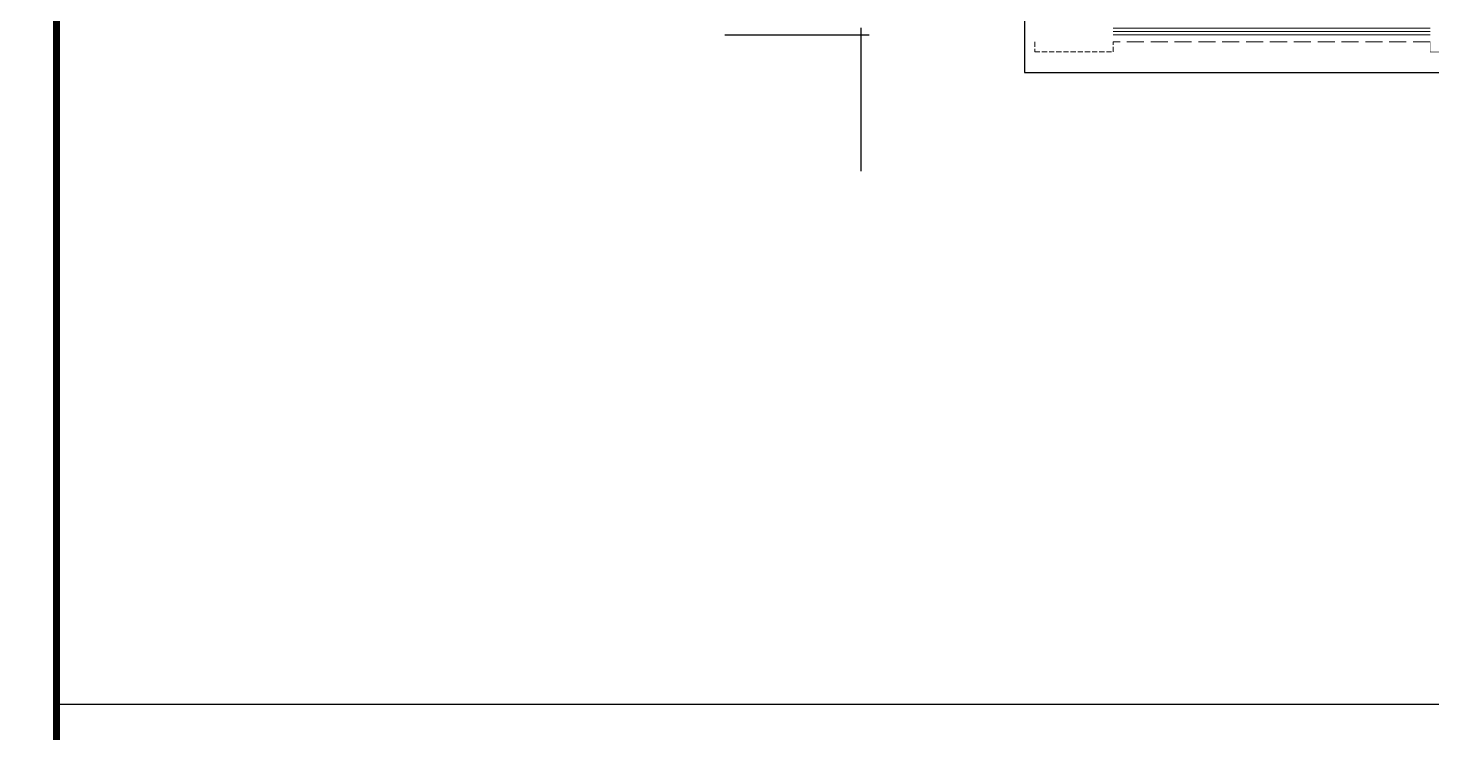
# Model space of a CAD drawing. Extents: x 2803505 to 5851001, y -1372902 to 24339.
# Drawn here: x 3003786 to 3024381, y -778773 to -768436 of the extents above; entities that cross this region are included whole.
import ezdxf
from ezdxf.xclip import XClip

# ---------------------------------------------------------------- set-up
doc = ezdxf.new("R2010")
doc.units = 0
doc.header["$LTSCALE"] = 1000
doc.header["$MEASUREMENT"] = 0
doc.header["$XCLIPFRAME"] = 2
doc.linetypes.add('DASH', pattern=[0.35, 0.25, -0.1])
doc.linetypes.add('DOTE', pattern=[2.42, 2, -0.2, 0.02, -0.2])
doc.layers.get('0').update_dxf_attribs({"linetype": 'CONTINUOUS'})
doc.layers.add('!!电气', color=1, linetype='CONTINUOUS')
doc.layers.add('看线', color=185, linetype='CONTINUOUS')
for name, color, linetype, lineweight in [('DOTE', 19, 'DOTE', 9), ('图框', 147, 'CONTINUOUS', 20), ('平面-栏杆', 56, 'CONTINUOUS', 15), ('平面-看线', 252, 'CONTINUOUS', 15)]:
    doc.layers.add(name, color=color, linetype=linetype, lineweight=lineweight)

# ---------------------------------------------------------------- blocks, each defined once
blk = doc.blocks.new('A$C74D73064')
at = {"layer": 'DOTE', "color": 252}
blk.add_line((-86385, 67619), (196116, 67619), dxfattribs=at)
blk = doc.blocks.new('A$C24015597')
ref = blk.add_blockref('A$C74D73064', (24686, -33858))
XClip(ref).set_block_clipping_path([(-14883.2465648082, 50822.2568892687), (39116.7403027331, 70322.2568880918)])
blk = doc.blocks.new('A$C100F5A36')
at = {"layer": '!!电气', "color": 1}
for p, q in [((9802, -18882), (11924, -18882)), ((11802, -20882), (11802, -18779))]:
    blk.add_line(p, q, dxfattribs=at)
at = {"color": 252, "const_width": 8}
blk.add_lwpolyline([(20152, -18982), (20152, -19132), (20452, -19132), (20452, -18982)], dxfattribs=at)
at = {"layer": '平面-栏杆', "color": 252}
for points in [[(20152, -18832), (15502, -18832)], [(20152, -18882), (15502, -18882)]]:
    blk.add_lwpolyline(points, dxfattribs=at)
at = {"layer": '平面-看线', "color": 252}
blk.add_lwpolyline([(20152, -18782), (15502, -18782)], dxfattribs=at)
at = {"layer": '平面-看线', "color": 252, "linetype": 'DASH', "ltscale": 0.3}
blk.add_lwpolyline([(14352, -18982), (14352, -19132), (15502, -19132), (15502, -18982)], dxfattribs=at)
at = {"layer": '平面-看线', "color": 252, "linetype": 'DASH'}
blk.add_lwpolyline([(20152, -18982), (15502, -18982)], dxfattribs=at)
at = {"layer": '看线', "color": 252}
blk.add_lwpolyline([(14202, -18232), (14202, -19432), (34552, -19432), (34552, -17932), (36802, -17932)], dxfattribs=at)

msp = doc.modelspace()

# ---------------------------------------------------------------- linework, layer by layer
at = {"layer": '!!电气', "color": 252}
msp.add_line((3004203.5, -778353.6), (3077808.4, -778353.6), dxfattribs=at)

# ---------------------------------------------------------------- block references
at = {"layer": '!!电气'}
for name, p in [('A$C24015597', (2836003.5, -807053.6)), ('A$C100F5A36', (3004203.5, -749653.6))]:
    msp.add_blockref(name, p, dxfattribs=at)

# ---------------------------------------------------------------- next in the draw order: linework, layer by layer
at = {"layer": '图框', "const_width": 100}
msp.add_lwpolyline([(3084803.5, -807053.6), (3084803.5, -749653.6), (3004203.5, -749653.6), (3004203.5, -807053.6)], close=True, dxfattribs=at)

doc.saveas('drawing.dxf')
